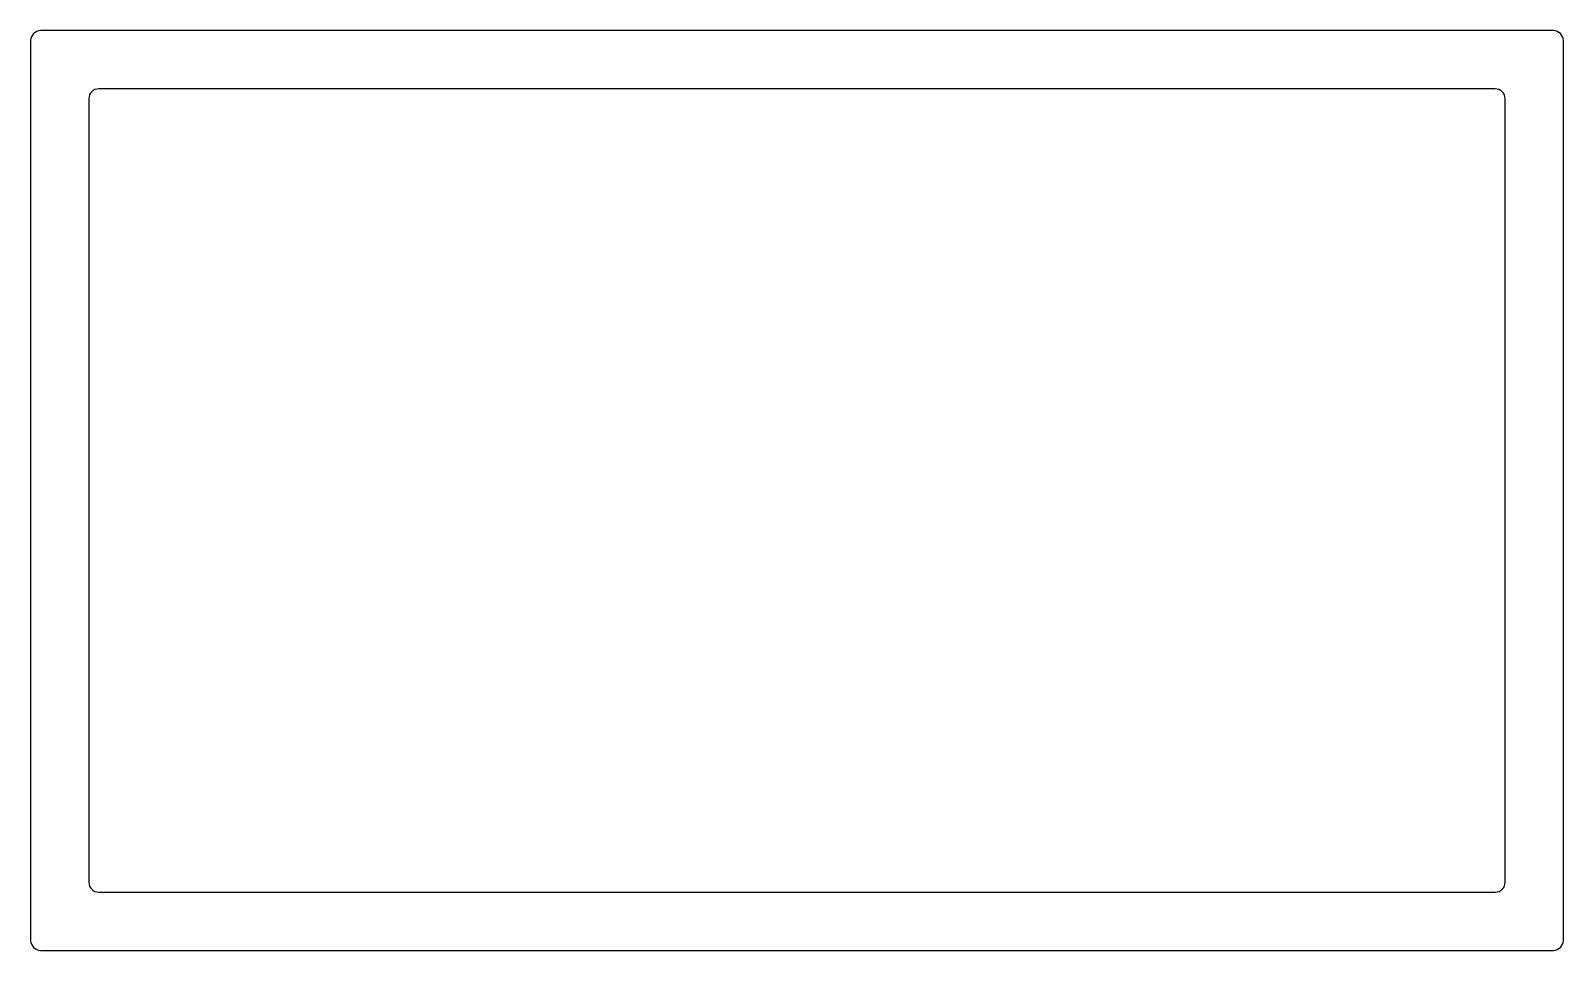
# Model space of a CAD drawing. Header units: inches. Extents: x -30.8 to 32.7, y 0.2 to 38.3.
import ezdxf

# ---------------------------------------------------------------- set-up
doc = ezdxf.new("R2010")
doc.units = ezdxf.units.IN
doc.header["$MEASUREMENT"] = 0

msp = doc.modelspace()

# ---------------------------------------------------------------- linework, layer by layer
at = {"color": 7}
for p, q in [((32.289, 38.267), (-30.391, 38.267)), ((-30.801, 37.857), (-30.801, 0.577)), ((32.699, 0.577), (32.699, 37.857)), ((29.879, 35.857), (-27.981, 35.857)), ((-28.391, 35.447), (-28.391, 2.987)), ((30.289, 2.987), (30.289, 35.447)), ((-27.981, 2.577), (29.879, 2.577)), ((-30.391, 0.167), (32.289, 0.167))]:
    msp.add_line(p, q, dxfattribs=at)
for centre, start, end in [((-30.391, 37.857), 90, 180), ((32.289, 37.857), 360, 90), ((-27.981, 35.447), 90, 180), ((29.879, 35.447), 0, 90), ((-27.981, 2.987), 180, 270), ((29.879, 2.987), 270, 360), ((-30.391, 0.577), 180, 270), ((32.289, 0.577), 270, 360)]:
    msp.add_arc(centre, 0.41, start, end, dxfattribs=at)

doc.saveas('drawing.dxf')
